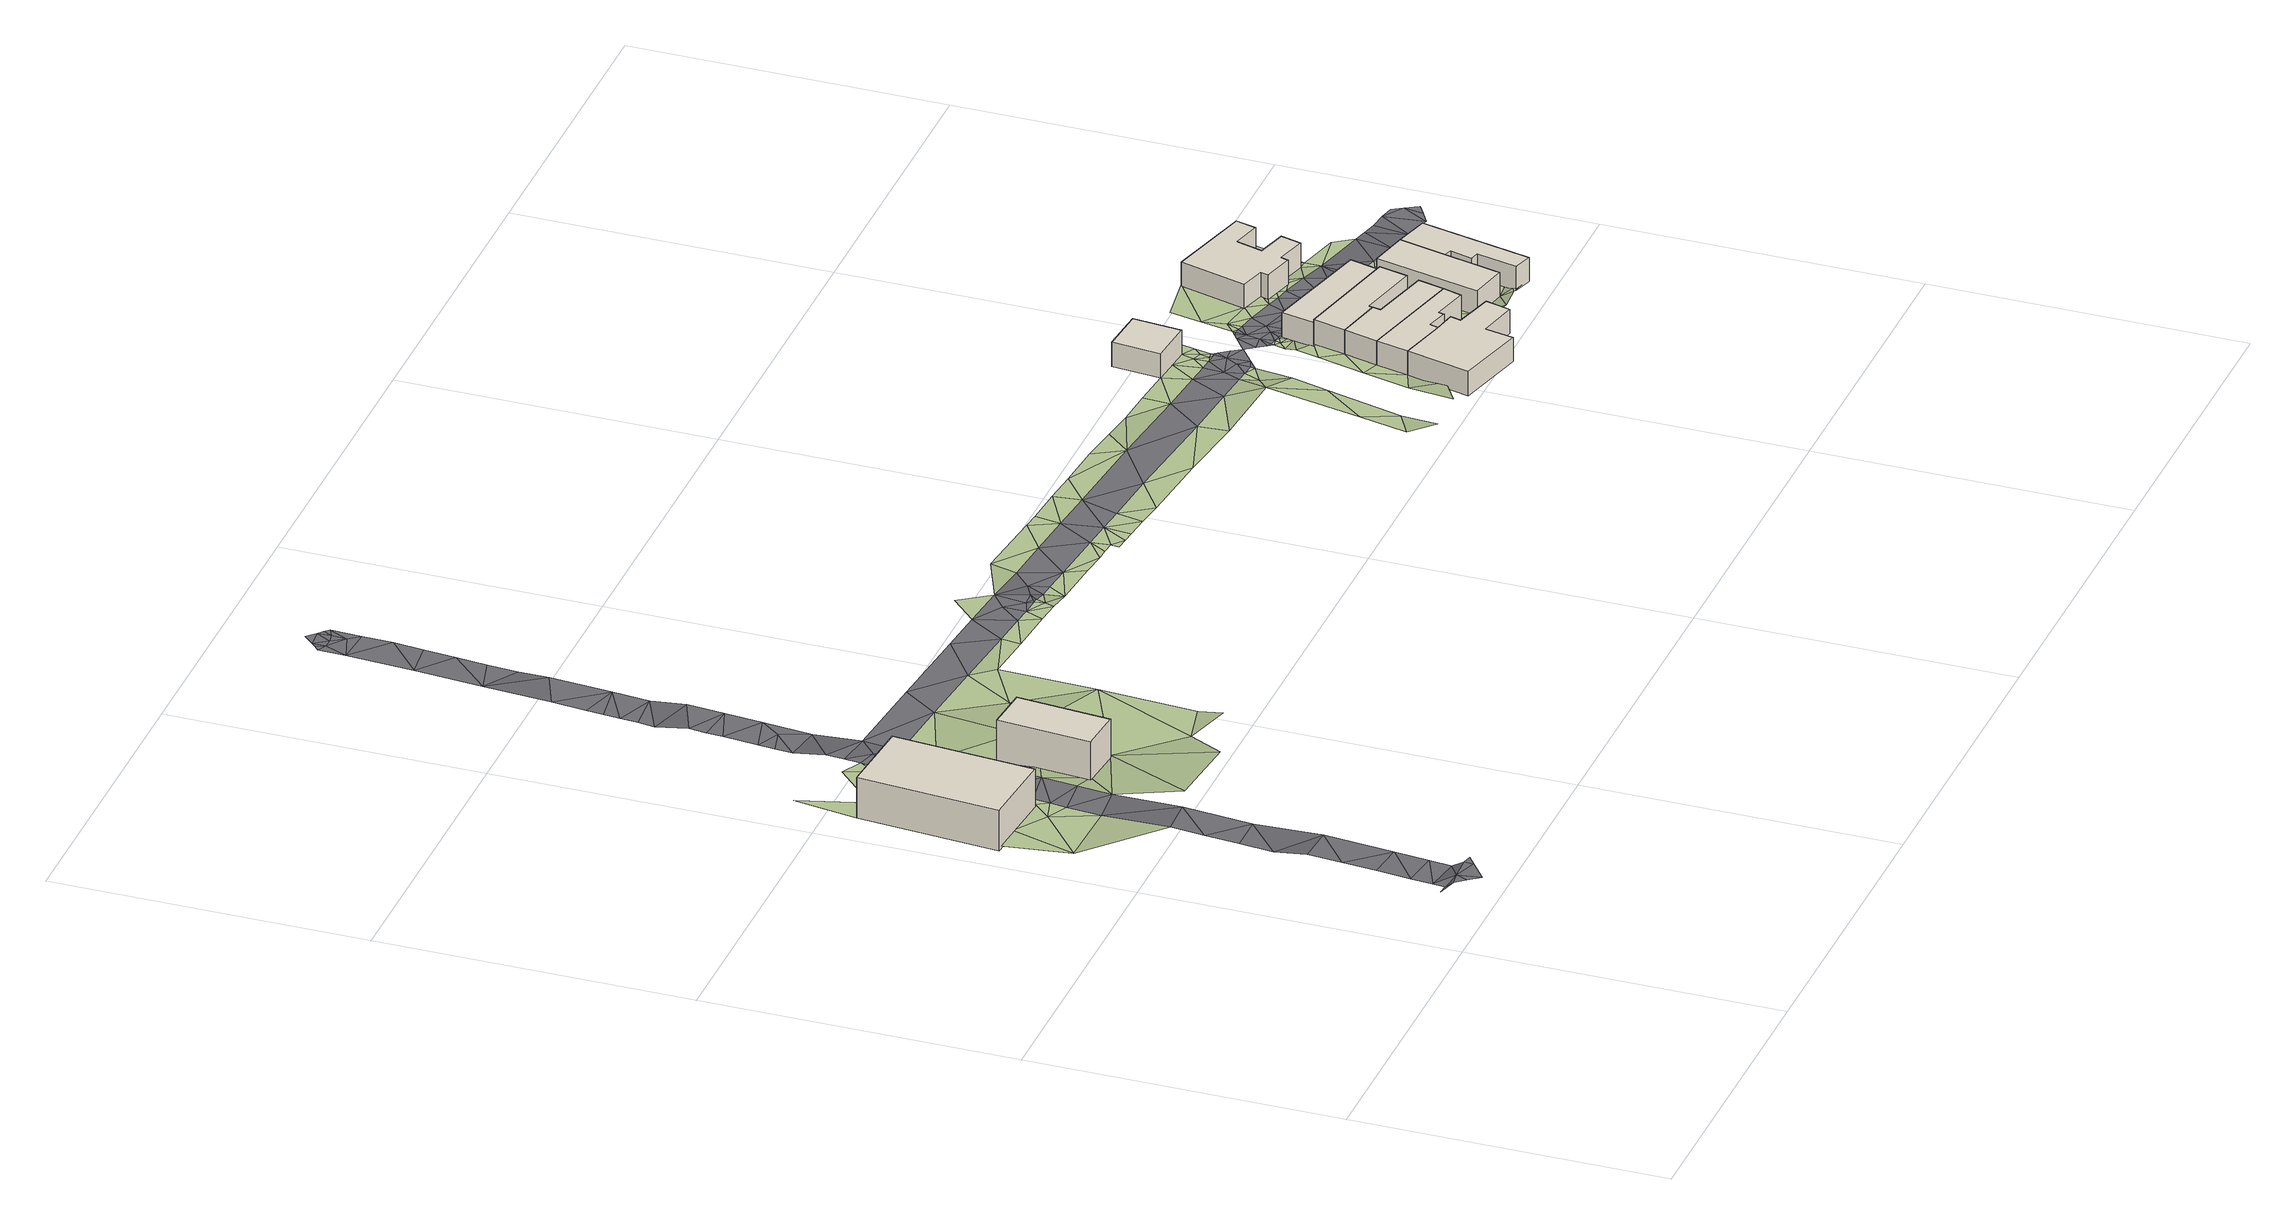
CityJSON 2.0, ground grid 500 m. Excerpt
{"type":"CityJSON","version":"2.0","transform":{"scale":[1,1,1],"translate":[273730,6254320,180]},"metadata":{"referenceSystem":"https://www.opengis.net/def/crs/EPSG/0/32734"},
"CityObjects":{
"building1":{"type":"Building","attributes":{"building":"yes","building:levels":2,"building_height":6.9,"roof_height":14.77,"ground_height":7.87,"plus_code":"4FRW3CFR+4X2"},"geometry":[{"type":"Solid","lod":"1","boundaries":[[[[0,1,2,3]],[[1,4,5,2]],[[4,6,7,5]],[[6,0,3,7]],[[3,2,5,7]],[[6,4,1,0]]]]}]},
"building2":{"type":"Building","attributes":{"address":"Barron Street Woodstock Cape Town","building":"semidetached_house","building:levels":2,"building_height":6.9,"roof_height":14.61,"ground_height":7.71,"plus_code":"4FRW3CFV+328"},"geometry":[{"type":"Solid","lod":"1","boundaries":[[[[8,9,10,11]],[[9,12,13,10]],[[12,14,15,13]],[[14,8,11,15]],[[11,10,13,15]],[[14,12,9,8]]]]}]},
"building3":{"type":"Building","attributes":{"address":"27 Cornwall Street Woodstock Cape Town","building":"house","building:levels":1,"building_height":4.1,"roof_height":10.75,"ground_height":6.65,"plus_code":"4FRW3CFV+4GW"},"geometry":[{"type":"Solid","lod":"1","boundaries":[[[[16,17,18,19]],[[17,20,21,18]],[[20,22,23,21]],[[22,16,19,23]],[[19,18,21,23]],[[22,20,17,16]]]]}]},
"building4":{"type":"Building","attributes":{"address":"37 Gympie Street Woodstock Cape Town","building":"house","building:levels":1,"building_height":4.1,"roof_height":11.21,"ground_height":7.11,"plus_code":"4FRW3CCV+XHQ"},"geometry":[{"type":"Solid","lod":"1","boundaries":[[[[24,25,26,27]],[[25,28,29,26]],[[28,30,31,29]],[[30,32,33,31]],[[32,34,35,33]],[[34,36,37,35]],[[36,38,39,37]],[[38,40,41,39]],[[40,24,27,41]],[[27,26,29,31,33,35,37,39,41]],[[40,38,36,34,32,30,28,25,24]]]]}]},
"building5":{"type":"Building","attributes":{"address":"35 Gympie Street Woodstock Cape Town","building":"house","building:levels":1,"building_height":4.1,"roof_height":11.21,"ground_height":7.11,"plus_code":"4FRW3CFV+2HG"},"geometry":[{"type":"Solid","lod":"1","boundaries":[[[[40,38,39,41]],[[38,42,43,39]],[[42,44,45,43]],[[44,46,47,45]],[[46,48,49,47]],[[48,50,51,49]],[[50,52,53,51]],[[52,40,41,53]],[[41,39,43,45,47,49,51,53]],[[52,50,48,46,44,42,38,40]]]]}]},
"building6":{"type":"Building","attributes":{"address":"33 Gympie Street Woodstock Cape Town","building":"house","building:levels":1,"building_height":4.1,"roof_height":11.21,"ground_height":7.11,"plus_code":"4FRW3CFV+2HQ"},"geometry":[{"type":"Solid","lod":"1","boundaries":[[[[52,50,51,53]],[[50,54,55,51]],[[54,56,57,55]],[[56,58,59,57]],[[58,60,61,59]],[[60,52,53,61]],[[53,51,55,57,59,61]],[[60,58,56,54,50,52]]]]}]},
"building7":{"type":"Building","attributes":{"address":"31 Gympie Street Woodstock Cape Town","building":"house","building:levels":1,"building_height":4.1,"roof_height":11.21,"ground_height":7.11,"plus_code":"4FRW3CFV+3J2"},"geometry":[{"type":"Solid","lod":"1","boundaries":[[[[60,58,59,61]],[[58,62,63,59]],[[62,64,65,63]],[[64,66,67,65]],[[66,68,69,67]],[[68,60,61,69]],[[61,59,63,65,67,69]],[[68,66,64,62,58,60]]]]}]},
"building8":{"type":"Building","attributes":{"address":"29 Gympie Street Woodstock Cape Town","building":"house","building:levels":1,"building_height":4.1,"roof_height":10.67,"ground_height":6.57,"plus_code":"4FRW3CFV+3JF"},"geometry":[{"type":"Solid","lod":"1","boundaries":[[[[70,71,72,73]],[[71,74,75,72]],[[74,76,77,75]],[[76,70,73,77]],[[73,72,75,77]],[[76,74,71,70]]]]}]},
"building9":{"type":"Building","attributes":{"address":"34 Cornwall Street Woodstock Cape Town","building":"house","building:levels":1,"building_height":4.1,"roof_height":11,"ground_height":6.9,"plus_code":"4FRW3CFV+2M6"},"geometry":[{"type":"Solid","lod":"1","boundaries":[[[[78,79,80,81]],[[79,82,83,80]],[[82,84,85,83]],[[84,86,87,85]],[[86,78,81,87]],[[81,80,83,85,87]],[[86,84,82,79,78]]]]}]},
"building10":{"type":"Building","attributes":{"building":"house","building:levels":1,"building_height":4.1,"roof_height":10.52,"ground_height":6.42,"plus_code":"4FRW3CFV+4JG"},"geometry":[{"type":"Solid","lod":"1","boundaries":[[[[88,89,90,91]],[[89,92,93,90]],[[92,94,95,93]],[[94,96,97,95]],[[96,98,99,97]],[[98,100,101,99]],[[100,102,103,101]],[[102,104,105,103]],[[104,106,107,105]],[[106,108,109,107]],[[108,110,111,109]],[[110,88,91,111]],[[91,90,93,95,97,99,101,103,105,107,109,111]],[[110,108,106,104,102,100,98,96,94,92,89,88]]]]}]},
"building11":{"type":"Building","attributes":{"address":"36 Cornwall Street Woodstock Cape Town","building":"house","building:levels":1,"building_height":4.1,"roof_height":11,"ground_height":6.9,"plus_code":"4FRW3CFV+2M9"},"geometry":[{"type":"Solid","lod":"1","boundaries":[[[[78,86,87,81]],[[86,112,113,87]],[[112,114,115,113]],[[114,116,117,115]],[[116,118,119,117]],[[118,120,121,119]],[[120,122,123,121]],[[122,78,81,123]],[[81,87,113,115,117,119,121,123]],[[122,120,118,116,114,112,86,78]]]]}]},
"terrain1":{"type":"TINRelief","geometry":[{"type":"CompositeSurface","lod":"1","boundaries":[[[124,125,126]],[[124,127,125]],[[128,129,124]],[[127,124,129]],[[125,127,130]],[[129,131,127]],[[131,132,127]],[[130,127,132]],[[133,134,4]],[[130,132,135]],[[135,136,130]],[[136,135,137]],[[137,138,136]],[[138,137,139]],[[140,138,139]],[[140,139,141]],[[141,142,140]],[[143,144,145]],[[133,1,146]],[[142,141,147]],[[146,148,133]],[[147,149,142]],[[144,150,145]],[[143,151,152]],[[153,149,147]],[[149,153,1]],[[152,144,143]],[[1,153,154]],[[150,144,155]],[[1,154,146]],[[155,156,150]],[[148,146,157]],[[146,154,157]],[[152,151,158]],[[156,155,8]],[[159,156,8]],[[8,160,159]],[[160,8,161]],[[152,158,162]],[[163,160,164]],[[160,161,164]],[[152,165,161]],[[152,162,165]],[[166,162,167]],[[164,161,168]],[[166,165,162]],[[161,165,168]],[[164,168,169]],[[165,170,168]],[[169,168,170]],[[170,171,169]],[[171,170,172]],[[172,173,171]],[[173,172,174]],[[173,174,175]],[[176,175,174]],[[176,177,175]],[[178,179,180]],[[181,175,177]],[[177,182,181]],[[176,183,177]],[[181,182,184]],[[177,185,182]],[[185,177,183]],[[185,183,186]],[[186,183,187]],[[180,188,189]],[[187,183,190]],[[191,187,190]],[[192,189,188]],[[193,187,191]],[[194,193,191]],[[189,192,195]],[[196,193,194]],[[196,197,198]],[[196,199,193]],[[199,196,198]],[[192,200,195]],[[198,201,199]],[[202,199,201]],[[195,200,203]],[[204,199,202]],[[200,205,203]],[[206,204,202]],[[200,207,205]],[[208,204,206]],[[207,209,205]],[[208,206,210]],[[209,207,211]],[[212,209,211]],[[208,210,213]],[[212,211,214]],[[213,210,215]],[[211,216,214]],[[211,217,216]],[[218,219,220]],[[219,218,221]],[[213,215,222]],[[216,217,223]],[[224,221,218]],[[225,222,215]],[[224,225,221]],[[223,217,16]],[[226,227,228]],[[225,229,222]],[[16,217,230]],[[225,224,231]],[[231,232,225]],[[229,225,232]],[[228,40,226]],[[40,233,226]],[[229,232,234]],[[231,235,232]],[[236,16,230]],[[235,234,232]],[[236,230,237]],[[233,40,52]],[[235,238,234]],[[237,239,236]],[[60,233,52]],[[237,240,239]],[[241,233,60]],[[239,17,236]],[[240,242,239]],[[240,243,242]],[[244,239,242]],[[244,17,239]],[[245,242,243]],[[245,244,242]],[[17,244,246]],[[245,246,244]],[[68,241,60]],[[68,247,241]],[[248,17,246]],[[17,248,20]],[[38,249,42]],[[247,250,251]],[[250,247,68]],[[252,251,253]],[[36,249,38]],[[253,251,250]],[[254,255,252]],[[253,254,252]],[[254,253,256]],[[253,250,257]],[[257,256,253]],[[249,36,44]],[[34,258,36]],[[256,259,254]],[[76,256,257]],[[259,256,76]],[[76,260,259]],[[36,261,44]],[[261,36,258]],[[44,261,46]],[[262,260,76]],[[263,264,265]],[[266,58,56]],[[260,262,267]],[[62,58,268]],[[268,58,266]],[[269,263,265]],[[267,262,270]],[[258,271,261]],[[265,272,269]],[[268,266,273]],[[263,269,274]],[[271,258,32]],[[275,267,270]],[[266,276,273]],[[270,277,275]],[[278,269,272]],[[275,277,279]],[[273,276,280]],[[281,282,32]],[[32,48,271]],[[279,283,275]],[[276,284,280]],[[283,279,285]],[[276,286,284]],[[287,274,269]],[[282,288,32]],[[285,289,283]],[[288,48,32]],[[287,269,278]],[[290,280,284]],[[285,291,289]],[[284,286,290]],[[50,48,288]],[[291,292,289]],[[288,282,293]],[[286,294,290]],[[287,278,295]],[[292,291,296]],[[274,297,298]],[[294,286,54]],[[296,299,292]],[[288,300,50]],[[297,274,287]],[[64,290,294]],[[299,296,301]],[[50,300,54]],[[288,293,84]],[[301,302,299]],[[294,54,64]],[[295,303,287]],[[301,304,302]],[[305,295,306]],[[54,300,64]],[[295,305,303]],[[302,304,307]],[[308,84,293]],[[306,309,305]],[[304,310,307]],[[64,300,311]],[[306,312,309]],[[310,313,307]],[[311,66,64]],[[313,310,314]],[[315,84,308]],[[314,316,313]],[[316,314,317]],[[315,308,318]],[[309,312,319]],[[84,315,320]],[[315,318,321]],[[311,322,66]],[[317,323,316]],[[321,318,324]],[[66,322,325]],[[317,326,323]],[[321,320,315]],[[327,328,84]],[[327,84,320]],[[324,329,321]],[[326,330,323]],[[319,312,331]],[[326,332,330]],[[332,325,333]],[[325,322,333]],[[114,334,328]],[[328,327,114]],[[332,335,330]],[[331,336,319]],[[335,332,333]],[[327,116,114]],[[112,334,114]],[[333,322,337]],[[338,335,333]],[[334,112,86]],[[338,333,337]],[[336,331,100]],[[78,337,322]],[[331,339,100]],[[338,337,340]],[[78,340,337]],[[341,108,342]],[[339,343,100]],[[343,102,100]],[[102,108,341]],[[102,343,344]],[[78,345,340]],[[339,346,343]],[[108,102,344]],[[347,108,344]],[[348,346,339]],[[108,347,110]],[[349,110,347]]]}]},
"road1":{"type":"Road","attributes":{"highway":"residential","name":"Barron Street","surface":"asphalt","lanes":1,"width":5.8,"oneway":"yes"},"geometry":[{"type":"MultiSurface","lod":"1","boundaries":[[[350,351,352]],[[353,354,355]],[[356,357,352]],[[358,350,359]],[[360,361,362]],[[139,156,141]],[[363,364,365]],[[366,367,368]],[[369,368,367]],[[370,371,372]],[[373,374,375]],[[370,376,371]],[[377,378,379]],[[154,163,380]],[[381,382,383]],[[384,385,386]],[[163,154,160]],[[378,377,384]],[[129,355,143]],[[387,386,388]],[[153,160,154]],[[389,390,391]],[[385,384,392]],[[132,150,135]],[[393,394,362]],[[132,145,150]],[[353,355,128]],[[395,382,379]],[[394,396,397]],[[380,391,390]],[[360,354,398]],[[364,381,365]],[[399,384,377]],[[367,366,400]],[[401,389,391]],[[365,381,383]],[[370,372,402]],[[403,374,372]],[[373,402,374]],[[402,372,374]],[[373,375,404]],[[405,406,376]],[[405,370,402]],[[376,370,405]],[[404,387,373]],[[405,373,387]],[[154,380,157]],[[358,407,350]],[[408,350,357]],[[361,360,409]],[[352,357,350]],[[156,159,141]],[[141,159,147]],[[135,150,137]],[[379,378,410]],[[355,129,128]],[[364,400,366]],[[373,405,402]],[[387,406,405]],[[359,411,358]],[[350,407,351]],[[408,396,350]],[[359,350,396]],[[362,394,397]],[[160,147,159]],[[412,379,410]],[[129,143,131]],[[397,396,408]],[[395,379,412]],[[145,132,131]],[[157,380,390]],[[409,360,398]],[[406,387,388]],[[156,137,150]],[[368,413,401]],[[392,384,399]],[[400,364,363]],[[382,414,383]],[[382,395,414]],[[147,160,153]],[[131,143,145]],[[137,156,139]],[[389,401,413]],[[413,368,369]],[[401,366,368]],[[354,353,415]],[[393,362,361]],[[386,385,416]],[[398,354,415]],[[388,386,416]]]}]},
"road2":{"type":"Road","attributes":{"highway":"residential","name":"Cornwall Street","surface":"asphalt","lanes":2,"width":6.1},"geometry":[{"type":"MultiSurface","lod":"1","boundaries":[[[417,418,419]],[[420,164,169]],[[421,422,175]],[[420,169,423]],[[199,207,200]],[[391,163,164]],[[217,222,230]],[[245,243,424]],[[425,424,417]],[[417,426,425]],[[171,173,179]],[[380,163,391]],[[207,208,211]],[[169,171,423]],[[193,192,187]],[[200,193,199]],[[213,211,208]],[[182,185,427]],[[211,213,217]],[[421,181,184]],[[427,185,428]],[[222,217,213]],[[419,426,417]],[[229,230,222]],[[417,424,243]],[[234,418,429]],[[173,175,422]],[[229,429,230]],[[238,235,419]],[[243,240,417]],[[237,429,240]],[[429,229,234]],[[419,418,238]],[[188,428,187]],[[175,181,421]],[[185,186,428]],[[422,421,180]],[[417,240,429]],[[234,238,418]],[[182,427,184]],[[427,421,184]],[[421,427,180]],[[208,207,204]],[[429,418,417]],[[230,429,237]],[[204,207,199]],[[171,179,423]],[[180,179,422]],[[179,173,422]],[[188,187,192]],[[427,428,180]],[[193,200,192]],[[391,164,420]],[[187,428,186]],[[180,428,188]]]}]},
"road3":{"type":"Road","attributes":{"highway":"residential","name":"Cornwall Street","surface":"asphalt","lanes":2,"width":6.1},"geometry":[{"type":"MultiSurface","lod":"1","boundaries":[[[252,255,430]],[[430,431,432]],[[426,432,433]],[[272,265,434]],[[260,267,435]],[[436,437,438]],[[439,312,440]],[[437,441,438]],[[435,434,431]],[[292,299,442]],[[441,437,443]],[[267,444,435]],[[338,340,339]],[[444,445,278]],[[446,323,330]],[[331,439,447]],[[306,445,440]],[[307,313,439]],[[283,448,275]],[[449,447,446]],[[299,302,442]],[[283,289,448]],[[316,446,313]],[[267,275,448]],[[255,254,431]],[[431,430,255]],[[433,432,431]],[[450,433,434]],[[330,449,446]],[[447,449,339]],[[440,442,302]],[[431,434,433]],[[264,263,450]],[[435,254,259]],[[434,264,450]],[[316,323,446]],[[260,435,259]],[[265,264,434]],[[445,448,289]],[[345,451,348]],[[278,272,444]],[[434,444,272]],[[449,330,335]],[[339,331,447]],[[307,440,302]],[[440,312,306]],[[312,439,331]],[[440,307,439]],[[289,292,442]],[[295,278,445]],[[254,435,431]],[[434,435,444]],[[345,348,340]],[[447,439,446]],[[313,446,439]],[[335,338,449]],[[339,449,338]],[[440,445,442]],[[289,442,445]],[[445,444,448]],[[267,448,444]],[[452,437,436]],[[441,453,454]],[[441,454,438]],[[445,306,295]],[[339,340,348]],[[454,451,345]],[[454,453,451]]]}]}
},
"vertices":[
[131,703,30],[149,929,30],[149,929,99],[131,703,99],[22,939,30],[22,939,99],[4,713,30],[4,713,99],
[245,803,28],[233,654,28],[233,654,97],[245,803,97],[303,648,28],[303,648,97],[316,797,28],[316,797,97],
[1359,947,17],[1432,941,17],[1432,941,58],[1359,947,58],[1439,1019,17],[1439,1019,58],[1366,1025,17],[1366,1025,58],
[1453,508,22],[1566,479,22],[1566,479,63],[1453,508,63],[1575,524,22],[1575,524,63],[1639,510,22],[1639,510,63],[1649,550,22],[1649,550,63],[1586,567,22],[1586,567,63],[1591,584,22],[1591,584,63],[1556,591,22],[1556,591,63],[1479,610,22],[1479,610,63],
[1560,604,22],[1560,604,63],[1594,595,22],[1594,595,63],[1596,604,22],[1596,604,63],[1653,590,22],[1653,590,63],[1662,620,22],[1662,620,63],[1490,662,22],[1490,662,63],
[1672,662,22],[1672,662,63],[1575,686,22],[1575,686,63],[1578,699,22],[1578,699,63],[1504,716,22],[1504,716,63],
[1579,705,22],[1579,705,63],[1678,682,22],[1678,682,63],[1689,728,22],[1689,728,63],[1516,768,22],[1516,768,63],
[1516,768,17],[1689,728,17],[1689,728,58],[1516,768,58],[1701,777,17],[1701,777,58],[1527,821,17],[1527,821,58],
[1774,727,20],[1712,741,20],[1712,741,61],[1774,727,61],[1674,573,20],[1674,573,61],[1735,560,20],[1735,560,61],[1756,651,20],[1756,651,61],
[1616,1007,15],[1587,900,15],[1587,900,56],[1616,1007,56],[1627,889,15],[1627,889,56],[1623,876,15],[1623,876,56],[1673,863,15],[1673,863,56],[1676,875,15],[1676,875,56],[1724,862,15],[1724,862,56],[1733,895,15],[1733,895,56],[1685,908,15],[1685,908,56],[1697,950,15],[1697,950,56],[1743,938,15],[1743,938,56],[1752,971,15],[1752,971,56],
[1768,647,20],[1768,647,61],[1758,611,20],[1758,611,61],[1773,608,20],[1773,608,61],[1759,543,20],[1759,543,61],[1789,534,20],[1789,534,61],[1829,712,20],[1829,712,61],
[19,604,39],[51,709,39],[4,713,39],[104,674,39],[124,492,47],[134,602,39],[131,703,39],[139,657,39],[142,684,39],[69,935,30],[38,1041,30],[145,711,39],[134,743,39],[150,766,39],[137,783,39],[152,793,39],[140,816,30],[155,821,30],[142,849,30],[195,607,39],[233,654,36],[200,663,39],[154,959,30],[160,875,30],[138,1002,30],[145,889,30],[206,720,39],[232,509,44],[303,648,36],[163,903,30],[165,930,30],[239,734,36],[211,776,39],[170,985,30],[352,497,44],[217,832,30],[222,888,28],[316,797,36],[392,556,36],[227,944,28],[343,934,28],[476,730,33],[462,571,36],[458,530,44],[405,840,28],[458,923,28],[491,889,26],[574,913,26],[571,882,26],[632,908,26],[647,876,26],[660,905,26],[686,872,26],[691,887,26],[654,1013,26],[612,971,26],[688,964,26],[689,903,26],[696,902,26],[724,869,22],[693,906,26],[719,900,22],[742,898,22],[788,894,22],[764,957,22],[775,1001,22],[804,862,22],[844,858,22],[840,950,22],[880,885,22],[864,857,22],[895,988,22],[883,855,22],[882,841,22],[902,839,22],[926,881,22],[916,943,22],[922,837,22],[961,833,22],[922,985,22],[972,877,21],[985,981,21],[1005,828,21],[991,937,21],[1064,869,21],[1040,976,21],[1129,816,21],[1143,923,21],[1117,970,21],[1248,852,17],[1177,962,21],[1252,804,17],[1236,957,17],[1295,909,17],[1366,580,23],[1326,557,23],[1350,518,31],[1343,635,23],[1340,844,17],[1297,953,17],[1398,704,23],[1376,791,23],[1443,596,23],[1423,520,31],[1463,546,31],[1393,839,17],[1370,902,17],[1414,765,23],[1400,810,17],[1462,672,23],[1412,837,17],[1430,827,17],[1399,944,17],[1406,899,17],[1432,835,17],[1425,920,17],[1426,897,17],[1482,748,22],[1437,900,17],[1446,895,17],[1441,916,17],[1447,901,17],[1452,928,17],[1492,786,22],[1458,954,17],[1574,600,22],[1523,801,17],[1497,805,17],[1502,824,17],[1510,817,17],[1514,827,17],[1503,829,17],[1520,822,17],[1525,811,17],[1610,560,22],[1526,825,17],[1537,823,17],[1616,599,22],[1546,816,17],[1517,893,17],[1516,888,17],[1526,887,17],[1590,682,22],[1549,821,17],[1589,703,22],[1535,908,17],[1556,813,17],[1634,595,22],[1536,885,17],[1598,701,22],[1527,945,17],[1571,815,17],[1604,679,22],[1565,811,17],[1563,880,17],[1575,808,17],[1618,696,22],[1644,531,29],[1663,548,29],[1582,812,17],[1626,684,22],[1585,806,17],[1634,671,22],[1587,900,17],[1674,573,22],[1593,810,17],[1639,691,22],[1604,801,17],[1615,804,17],[1702,538,29],[1657,677,22],[1607,869,17],[1619,797,22],[1616,1007,17],[1537,996,17],[1626,801,17],[1693,657,22],[1633,794,22],[1637,798,22],[1627,889,17],[1647,790,22],[1623,876,17],[1629,863,17],[1658,793,22],[1745,542,27],[1643,871,17],[1662,787,22],[1703,699,22],[1651,858,17],[1669,790,22],[1672,784,22],[1752,546,27],[1680,787,22],[1681,782,22],[1755,539,27],[1673,863,17],[1763,562,20],[1759,543,27],[1712,741,22],[1691,784,22],[1765,537,27],[1696,757,22],[1691,779,22],[1767,582,20],[1746,605,20],[1768,540,27],[1702,782,22],[1694,847,17],[1701,777,22],[1714,760,22],[1751,628,20],[1713,779,22],[1676,875,17],[1742,754,20],[1724,776,20],[1738,835,15],[1768,765,20],[1685,908,17],[1697,950,17],[1738,861,15],[1748,900,15],[1812,754,20],[1805,844,15],[1765,967,15],[1826,813,15],[1763,989,15],
[101,44,69],[107,7,69],[139,31,69],[119,438,47],[173,383,47],[184,495,47],[155,43,69],[140,46,69],[80,41,69],[83,55,57],[162,270,57],[98,219,57],[151,158,57],[193,1231,19],[253,1224,19],[196,1258,19],[248,1164,19],[186,1149,19],[223,1132,19],[183,1122,19],[292,1843,4],[299,1857,4],[291,1864,4],[262,1841,4],[262,1862,4],[255,1855,4],[306,1850,4],[278,1503,10],[217,1477,8],[269,1403,10],[200,977,30],[258,1284,19],[264,1343,10],[201,1313,8],[227,1587,6],[292,1652,6],[237,1696,6],[247,1805,4],[301,1751,6],[175,1040,30],[173,1012,30],[233,1005,28],[287,1602,6],[93,164,57],[88,110,57],[206,1368,8],[85,75,57],[146,102,57],[109,328,47],[283,1552,6],[191,1204,19],[240,1085,19],[277,1840,4],[277,1878,4],[248,1848,4],[290,1819,4],[305,1801,4],[93,26,69],[142,66,57],[103,274,57],[211,1422,8],[68,57,57],[209,1395,8],[181,1094,19],[204,1340,8],[114,383,47],[296,1702,6],
[1444,876,17],[1433,857,17],[1446,840,17],[385,991,28],[682,913,26],[660,941,26],[536,978,26],[1453,893,17],[1464,878,17],[1475,862,17],[705,914,26],[734,929,22],[1405,866,17],
[1496,832,17],[1510,849,17],[1487,846,17],[1501,881,17],[1515,871,17],[1535,841,17],[1919,743,20],[1924,774,20],[1899,731,20],[1671,821,17],[1639,829,17],[1891,796,20],[1624,819,17],[1913,791,20],[1548,852,17],[1595,840,17],[1690,802,17],[1704,813,17],[1580,830,17],[1712,797,22],[1509,887,17],[1848,808,15],[1936,754,20],[1870,802,15],[1856,743,20]
]}
